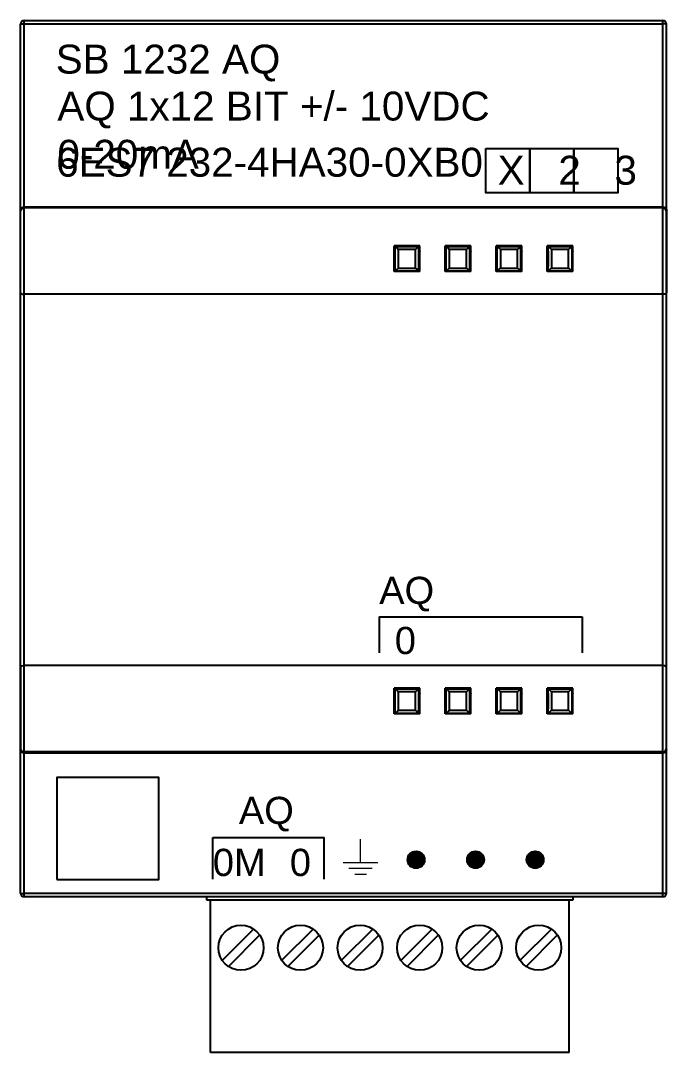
# Model space of a CAD drawing. Header units: inches. Extents: x 57 to 2760, y -193 to 2149.
# Drawn here: x 376.3 to 414.2, y 1257.7 to 1318.3 of the extents above; entities that cross this region are included whole.
import ezdxf

# ---------------------------------------------------------------- set-up
doc = ezdxf.new("R2010")
doc.units = ezdxf.units.IN
doc.header["$MEASUREMENT"] = 0
doc.styles.get("Standard").update_dxf_attribs({"font": 'arial.ttf'})

msp = doc.modelspace()

# ---------------------------------------------------------------- linework, layer by layer
at = {"color": 7, "linetype": 'Continuous'}
for p, q in [((376.25282, 1267.02643), (376.25282, 1318.12643)), ((376.45282, 1266.82643), (376.45282, 1318.32643)), ((376.45282, 1318.32643), (414.00282, 1318.32643)), ((376.45282, 1318.32643), (414.00282, 1318.32643)), ((376.45282, 1318.13951), (414.00282, 1318.13951)), ((414.00282, 1266.82643), (414.00282, 1318.32643)), ((414.20282, 1267.02643), (414.20282, 1318.12643)), ((376.45282, 1307.3824), (414.00282, 1307.3824)), ((414.00282, 1307.31501), (376.45282, 1307.31501)), ((414.20282, 1307.11577), (414.17603, 1307.21539)), ((414.18708, 1307.27004), (414.20282, 1307.19854)), ((414.20282, 1307.19854), (414.20282, 1302.32287)), ((398.19948, 1305.07977), (398.24607, 1305.03318)), ((399.70617, 1305.07977), (398.19948, 1305.07977)), ((398.24607, 1305.03318), (398.28991, 1305.03241)), ((399.61574, 1305.03241), (398.28991, 1305.03241)), ((399.45883, 1304.86858), (398.44681, 1304.86858)), ((399.61574, 1305.03241), (399.65958, 1305.03318)), ((399.70617, 1305.07977), (399.65958, 1305.03318)), ((399.67877, 1304.60223), (399.67775, 1304.48201)), ((399.70546, 1304.84171), (399.68593, 1304.82638)), ((399.68593, 1304.82638), (399.7052, 1304.7545)), ((401.24607, 1305.03318), (401.19948, 1305.07977)), ((402.70617, 1305.07977), (401.19948, 1305.07977)), ((401.21972, 1304.82638), (401.20045, 1304.7545)), ((401.22736, 1304.55503), (401.22601, 1304.66534)), ((401.24607, 1305.03318), (401.28991, 1305.03241)), ((402.61574, 1305.03241), (401.28991, 1305.03241)), ((402.45883, 1304.86858), (401.44681, 1304.86858)), ((402.61574, 1305.03241), (402.65958, 1305.03318)), ((402.65958, 1305.03318), (402.70617, 1305.07977)), ((402.67877, 1304.60223), (402.67775, 1304.48201)), ((402.70546, 1304.84171), (402.68593, 1304.82638)), ((402.68593, 1304.82638), (402.7052, 1304.7545)), ((404.24607, 1305.03318), (404.19948, 1305.07977)), ((405.70617, 1305.07977), (404.19948, 1305.07977)), ((404.21972, 1304.82638), (404.20045, 1304.7545)), ((404.22736, 1304.55503), (404.22601, 1304.66534)), ((404.24607, 1305.03318), (404.28991, 1305.03241)), ((405.61574, 1305.03241), (404.28991, 1305.03241)), ((405.45883, 1304.86858), (404.44681, 1304.86858)), ((405.61574, 1305.03241), (405.65958, 1305.03318)), ((405.65958, 1305.03318), (405.70617, 1305.07977)), ((405.70546, 1304.84171), (405.68593, 1304.82638)), ((405.68593, 1304.82638), (405.7052, 1304.7545)), ((407.24607, 1305.03318), (407.19948, 1305.07977)), ((408.70617, 1305.07977), (407.19948, 1305.07977)), ((407.21972, 1304.82638), (407.20045, 1304.7545)), ((407.22736, 1304.55503), (407.22601, 1304.66534)), ((407.24607, 1305.03318), (407.28991, 1305.03241)), ((408.61574, 1305.03241), (407.28991, 1305.03241)), ((408.45883, 1304.86858), (407.44681, 1304.86858)), ((408.61574, 1305.03241), (408.65958, 1305.03318)), ((408.65958, 1305.03318), (408.70617, 1305.07977)), ((408.67877, 1304.60223), (408.67775, 1304.48201)), ((408.70546, 1304.84171), (408.68593, 1304.82638)), ((408.68593, 1304.82638), (408.7052, 1304.7545)), ((399.67775, 1304.48201), (399.67733, 1304.35075)), ((399.67733, 1304.35075), (399.67753, 1304.21791)), ((399.67753, 1304.21791), (399.67833, 1304.09275)), ((399.67833, 1304.09275), (399.67969, 1303.98406)), ((401.22678, 1304.04199), (401.22784, 1304.16209)), ((401.22814, 1304.42807), (401.22736, 1304.55503)), ((401.22784, 1304.16209), (401.22831, 1304.29391)), ((401.22831, 1304.29391), (401.22814, 1304.42807)), ((402.67775, 1304.48201), (402.67733, 1304.35075)), ((402.67733, 1304.35075), (402.67753, 1304.21791)), ((402.67753, 1304.21791), (402.67833, 1304.09275)), ((402.67833, 1304.09275), (402.67969, 1303.98406)), ((404.22678, 1304.04199), (404.22784, 1304.16209)), ((404.22814, 1304.42807), (404.22736, 1304.55503)), ((404.22784, 1304.16209), (404.22831, 1304.29391)), ((404.22831, 1304.29391), (404.22814, 1304.42807)), ((405.67747, 1304.41717), (405.67735, 1304.28394)), ((405.67735, 1304.28394), (405.67786, 1304.15381)), ((405.67819, 1304.5441), (405.67747, 1304.41717)), ((405.67786, 1304.15381), (405.67895, 1304.03582)), ((407.22678, 1304.04199), (407.22784, 1304.16209)), ((407.22814, 1304.42807), (407.22736, 1304.55503)), ((407.22784, 1304.16209), (407.22831, 1304.29391)), ((407.22831, 1304.29391), (407.22814, 1304.42807)), ((408.67775, 1304.48201), (408.67733, 1304.35075)), ((408.67733, 1304.35075), (408.67753, 1304.21791)), ((408.67753, 1304.21791), (408.67833, 1304.09275)), ((408.67833, 1304.09275), (408.67969, 1303.98406)), ((398.19948, 1303.57308), (398.24607, 1303.61967)), ((399.70617, 1303.57308), (398.19948, 1303.57308)), ((398.2899, 1303.62045), (398.24607, 1303.61967)), ((398.2899, 1303.62045), (399.61574, 1303.62045)), ((398.44681, 1303.78427), (399.45883, 1303.78427)), ((399.65958, 1303.61967), (399.61574, 1303.62045)), ((399.70617, 1303.57308), (399.65958, 1303.61967)), ((399.68593, 1303.82647), (399.7052, 1303.89835)), ((401.24607, 1303.61967), (401.19948, 1303.57308)), ((402.70617, 1303.57308), (401.19948, 1303.57308)), ((401.20019, 1303.81114), (401.21972, 1303.82647)), ((401.21972, 1303.82647), (401.20045, 1303.89835)), ((401.2899, 1303.62045), (401.24607, 1303.61967)), ((401.2899, 1303.62045), (402.61574, 1303.62045)), ((401.44681, 1303.78427), (402.45883, 1303.78427)), ((402.65958, 1303.61967), (402.61574, 1303.62045)), ((402.65958, 1303.61967), (402.70617, 1303.57308)), ((402.68593, 1303.82647), (402.7052, 1303.89835)), ((404.24607, 1303.61967), (404.19948, 1303.57308)), ((405.70617, 1303.57308), (404.19948, 1303.57308)), ((404.20019, 1303.81114), (404.21972, 1303.82647)), ((404.21972, 1303.82647), (404.20045, 1303.89835)), ((404.2899, 1303.62045), (404.24607, 1303.61967)), ((404.2899, 1303.62045), (405.61574, 1303.62045)), ((404.44681, 1303.78427), (405.45883, 1303.78427)), ((405.65958, 1303.61967), (405.61574, 1303.62045)), ((405.65958, 1303.61967), (405.70617, 1303.57308)), ((405.68593, 1303.82647), (405.7052, 1303.89835)), ((407.24607, 1303.61967), (407.19948, 1303.57308)), ((408.70617, 1303.57308), (407.19948, 1303.57308)), ((407.20019, 1303.81114), (407.21972, 1303.82647)), ((407.21972, 1303.82647), (407.20045, 1303.89835)), ((407.2899, 1303.62045), (407.24607, 1303.61967)), ((407.2899, 1303.62045), (408.61574, 1303.62045)), ((407.44681, 1303.78427), (408.45883, 1303.78427)), ((408.65958, 1303.61967), (408.61574, 1303.62045)), ((408.65958, 1303.61967), (408.70617, 1303.57308)), ((408.68593, 1303.82647), (408.7052, 1303.89835)), ((414.00282, 1302.24255), (376.45282, 1302.24255)), ((376.25282, 1280.32999), (376.25282, 1275.53835)), ((414.00282, 1280.4103), (376.45282, 1280.4103)), ((398.19948, 1279.07977), (398.24607, 1279.03318)), ((399.70617, 1279.07977), (398.19948, 1279.07977)), ((398.24607, 1279.03318), (398.28991, 1279.03241)), ((399.61574, 1279.03241), (398.28991, 1279.03241)), ((399.45883, 1278.86858), (398.44681, 1278.86858)), ((399.61574, 1279.03241), (399.65958, 1279.03318)), ((399.70617, 1279.07977), (399.65958, 1279.03318)), ((399.67877, 1278.60223), (399.67775, 1278.48201)), ((399.70546, 1278.84171), (399.68593, 1278.82638)), ((399.68593, 1278.82638), (399.7052, 1278.7545)), ((401.24607, 1279.03318), (401.19948, 1279.07977)), ((402.70617, 1279.07977), (401.19948, 1279.07977)), ((401.21972, 1278.82638), (401.20045, 1278.7545)), ((401.22736, 1278.55503), (401.22601, 1278.66534)), ((401.22814, 1278.42807), (401.22736, 1278.55503)), ((401.24607, 1279.03318), (401.28991, 1279.03241)), ((402.61574, 1279.03241), (401.28991, 1279.03241)), ((402.45883, 1278.86858), (401.44681, 1278.86858)), ((402.61574, 1279.03241), (402.65958, 1279.03318)), ((402.65958, 1279.03318), (402.70617, 1279.07977)), ((402.67877, 1278.60223), (402.67775, 1278.48201)), ((402.70546, 1278.84171), (402.68593, 1278.82638)), ((402.68593, 1278.82638), (402.7052, 1278.7545)), ((404.24607, 1279.03318), (404.19948, 1279.07977)), ((405.70617, 1279.07977), (404.19948, 1279.07977)), ((404.21972, 1278.82638), (404.20045, 1278.7545)), ((404.22736, 1278.55503), (404.22601, 1278.66534)), ((404.22814, 1278.42807), (404.22736, 1278.55503)), ((404.24607, 1279.03318), (404.28991, 1279.03241)), ((405.61574, 1279.03241), (404.28991, 1279.03241)), ((405.45883, 1278.86858), (404.44681, 1278.86858)), ((405.61574, 1279.03241), (405.65958, 1279.03318)), ((405.65958, 1279.03318), (405.70617, 1279.07977)), ((405.67877, 1278.60223), (405.67775, 1278.48201)), ((405.70546, 1278.84171), (405.68593, 1278.82638)), ((405.68593, 1278.82638), (405.7052, 1278.7545)), ((407.24607, 1279.03318), (407.19948, 1279.07977)), ((408.70617, 1279.07977), (407.19948, 1279.07977)), ((407.21972, 1278.82638), (407.20045, 1278.7545)), ((407.22736, 1278.55503), (407.22601, 1278.66534)), ((407.22814, 1278.42807), (407.22736, 1278.55503)), ((407.24607, 1279.03318), (407.28991, 1279.03241)), ((408.61574, 1279.03241), (407.28991, 1279.03241)), ((408.45883, 1278.86858), (407.44681, 1278.86858)), ((408.61574, 1279.03241), (408.65958, 1279.03318)), ((408.65958, 1279.03318), (408.70617, 1279.07977)), ((408.67877, 1278.60223), (408.67775, 1278.48201)), ((408.70546, 1278.84171), (408.68593, 1278.82638)), ((408.68593, 1278.82638), (408.7052, 1278.7545)), ((399.67775, 1278.48201), (399.67733, 1278.35075)), ((399.67733, 1278.35075), (399.67753, 1278.21791)), ((399.67753, 1278.21791), (399.67833, 1278.09275)), ((399.67833, 1278.09275), (399.67969, 1277.98406)), ((399.68593, 1277.82647), (399.7052, 1277.89835)), ((401.21972, 1277.82647), (401.20045, 1277.89835)), ((401.22678, 1278.04199), (401.22784, 1278.16209)), ((401.22784, 1278.16209), (401.22831, 1278.29391)), ((401.22831, 1278.29391), (401.22814, 1278.42807)), ((402.67775, 1278.48201), (402.67733, 1278.35075)), ((402.67733, 1278.35075), (402.67753, 1278.21791)), ((402.67753, 1278.21791), (402.67833, 1278.09275)), ((402.67833, 1278.09275), (402.67969, 1277.98406)), ((402.68593, 1277.82647), (402.7052, 1277.89835)), ((404.21972, 1277.82647), (404.20045, 1277.89835)), ((404.22678, 1278.04199), (404.22784, 1278.16209)), ((404.22784, 1278.16209), (404.22831, 1278.29391)), ((404.22831, 1278.29391), (404.22814, 1278.42807)), ((405.67775, 1278.48201), (405.67733, 1278.35075)), ((405.67733, 1278.35075), (405.67753, 1278.21791)), ((405.67753, 1278.21791), (405.67833, 1278.09275)), ((405.67833, 1278.09275), (405.67969, 1277.98406)), ((405.68593, 1277.82647), (405.7052, 1277.89835)), ((407.21972, 1277.82647), (407.20045, 1277.89835)), ((407.22678, 1278.04199), (407.22784, 1278.16209)), ((407.22784, 1278.16209), (407.22831, 1278.29391)), ((407.22831, 1278.29391), (407.22814, 1278.42807)), ((408.67775, 1278.48201), (408.67733, 1278.35075)), ((408.67733, 1278.35075), (408.67753, 1278.21791)), ((408.67753, 1278.21791), (408.67833, 1278.09275)), ((408.67833, 1278.09275), (408.67969, 1277.98406)), ((408.68593, 1277.82647), (408.7052, 1277.89835)), ((398.19948, 1277.57308), (398.24607, 1277.61967)), ((399.70617, 1277.57308), (398.19948, 1277.57308)), ((398.2899, 1277.62045), (398.24607, 1277.61967)), ((398.2899, 1277.62045), (399.61574, 1277.62045)), ((398.44681, 1277.78427), (399.45883, 1277.78427)), ((399.65958, 1277.61967), (399.61574, 1277.62045)), ((399.70617, 1277.57308), (399.65958, 1277.61967)), ((401.24607, 1277.61967), (401.19948, 1277.57308)), ((402.70617, 1277.57308), (401.19948, 1277.57308)), ((401.20019, 1277.81114), (401.21972, 1277.82647)), ((401.2899, 1277.62045), (401.24607, 1277.61967)), ((401.2899, 1277.62045), (402.61574, 1277.62045)), ((401.44681, 1277.78427), (402.45883, 1277.78427)), ((402.65958, 1277.61967), (402.61574, 1277.62045)), ((402.65958, 1277.61967), (402.70617, 1277.57308)), ((404.24607, 1277.61967), (404.19948, 1277.57308)), ((405.70617, 1277.57308), (404.19948, 1277.57308)), ((404.20019, 1277.81114), (404.21972, 1277.82647)), ((404.2899, 1277.62045), (404.24607, 1277.61967)), ((404.2899, 1277.62045), (405.61574, 1277.62045)), ((404.44681, 1277.78427), (405.45883, 1277.78427)), ((405.65958, 1277.61967), (405.61574, 1277.62045)), ((405.65958, 1277.61967), (405.70617, 1277.57308)), ((407.24607, 1277.61967), (407.19948, 1277.57308)), ((408.70617, 1277.57308), (407.19948, 1277.57308)), ((407.20019, 1277.81114), (407.21972, 1277.82647)), ((407.2899, 1277.62045), (407.24607, 1277.61967)), ((407.2899, 1277.62045), (408.61574, 1277.62045)), ((407.44681, 1277.78427), (408.45883, 1277.78427)), ((408.65958, 1277.61967), (408.61574, 1277.62045)), ((408.65958, 1277.61967), (408.70617, 1277.57308)), ((376.28009, 1275.43936), (376.25284, 1275.53692)), ((414.00282, 1275.34055), (376.45282, 1275.34055)), ((414.00282, 1275.27291), (376.45282, 1275.27291)), ((398.9909, 1268.99397), (399.4961, 1269.49917)), ((398.99345, 1269.01972), (399.47035, 1269.49662)), ((398.99475, 1268.97462), (399.51545, 1269.49532)), ((398.9986, 1268.95527), (399.5348, 1269.49147)), ((398.99921, 1269.04868), (399.44139, 1269.49086)), ((399.00245, 1268.93592), (399.55415, 1269.48762)), ((399.00497, 1269.07764), (399.41243, 1269.4851)), ((399.0063, 1268.91656), (399.57351, 1269.48377)), ((399.01015, 1268.89721), (399.59286, 1269.47992)), ((399.01073, 1269.10661), (399.38346, 1269.47934)), ((399.014, 1268.87786), (399.61221, 1269.47607)), ((399.01649, 1269.13557), (399.3545, 1269.47358)), ((399.01785, 1268.85851), (399.63156, 1269.47222)), ((399.0217, 1268.83915), (399.65092, 1269.46837)), ((399.02225, 1269.16453), (399.32554, 1269.46782)), ((399.02555, 1268.8198), (399.67027, 1269.46452)), ((399.03041, 1269.1959), (399.29417, 1269.45965)), ((399.03184, 1268.80289), (399.68718, 1269.45823)), ((399.04113, 1268.78898), (399.70109, 1269.44894)), ((399.05042, 1268.77507), (399.715, 1269.43965)), ((399.05972, 1268.76116), (399.72891, 1269.43035)), ((399.06901, 1268.74725), (399.74282, 1269.42106)), ((399.07713, 1269.26582), (399.22425, 1269.41293)), ((399.0783, 1268.73334), (399.75673, 1269.41177)), ((402.4909, 1268.99397), (402.9961, 1269.49917)), ((402.49345, 1269.01972), (402.97035, 1269.49662)), ((402.49475, 1268.97462), (403.01545, 1269.49532)), ((402.4986, 1268.95527), (403.0348, 1269.49147)), ((402.49921, 1269.04868), (402.94139, 1269.49086)), ((402.50245, 1268.93592), (403.05415, 1269.48762)), ((402.50497, 1269.07764), (402.91243, 1269.4851)), ((402.5063, 1268.91656), (403.07351, 1269.48377)), ((402.51015, 1268.89721), (403.09286, 1269.47992)), ((402.51073, 1269.10661), (402.88346, 1269.47934)), ((402.514, 1268.87786), (403.11221, 1269.47607)), ((402.51649, 1269.13557), (402.8545, 1269.47358)), ((402.51785, 1268.85851), (403.13156, 1269.47222)), ((402.5217, 1268.83915), (403.15092, 1269.46837)), ((402.52225, 1269.16453), (402.82554, 1269.46782)), ((402.52555, 1268.8198), (403.17027, 1269.46452)), ((402.53041, 1269.1959), (402.79417, 1269.45965)), ((402.53184, 1268.80289), (403.18718, 1269.45823)), ((402.54113, 1268.78898), (403.20109, 1269.44894)), ((402.55042, 1268.77507), (403.215, 1269.43965)), ((402.55972, 1268.76116), (403.22891, 1269.43035)), ((402.56901, 1268.74725), (403.24282, 1269.42106)), ((402.57713, 1269.26582), (402.72425, 1269.41293)), ((402.5783, 1268.73334), (403.25673, 1269.41177)), ((405.9909, 1268.99397), (406.4961, 1269.49917)), ((405.99345, 1269.01972), (406.47035, 1269.49662)), ((405.99475, 1268.97462), (406.51545, 1269.49532)), ((405.9986, 1268.95527), (406.5348, 1269.49147)), ((405.99921, 1269.04868), (406.44139, 1269.49086)), ((406.00245, 1268.93592), (406.55415, 1269.48762)), ((406.00497, 1269.07764), (406.41243, 1269.4851)), ((406.0063, 1268.91656), (406.57351, 1269.48377)), ((406.01015, 1268.89721), (406.59286, 1269.47992)), ((406.01073, 1269.10661), (406.38346, 1269.47934)), ((406.014, 1268.87786), (406.61221, 1269.47607)), ((406.01649, 1269.13557), (406.3545, 1269.47358)), ((406.01785, 1268.85851), (406.63156, 1269.47222)), ((406.0217, 1268.83915), (406.65092, 1269.46837)), ((406.02225, 1269.16453), (406.32554, 1269.46782)), ((406.02555, 1268.8198), (406.67027, 1269.46452)), ((406.03041, 1269.1959), (406.29417, 1269.45965)), ((406.03184, 1268.80289), (406.68718, 1269.45823)), ((406.04113, 1268.78898), (406.70109, 1269.44894)), ((406.05042, 1268.77507), (406.715, 1269.43965)), ((406.05972, 1268.76116), (406.72891, 1269.43035)), ((406.06901, 1268.74725), (406.74282, 1269.42106)), ((406.07713, 1269.26582), (406.22425, 1269.41293)), ((406.0783, 1268.73334), (406.75673, 1269.41177)), ((399.0876, 1268.71943), (399.77063, 1269.40247)), ((399.09689, 1268.70553), (399.78454, 1269.39318)), ((399.10618, 1268.69162), (399.79845, 1269.38389)), ((399.11548, 1268.67771), (399.81236, 1269.37459)), ((399.12386, 1269.33574), (399.15433, 1269.36621)), ((399.12477, 1268.6638), (399.82627, 1269.3653)), ((399.13406, 1268.64989), (399.84018, 1269.35601)), ((399.14698, 1268.63961), (399.85046, 1269.34309)), ((399.16089, 1268.63031), (399.85976, 1269.32918)), ((399.1748, 1268.62102), (399.86905, 1269.31527)), ((399.1887, 1268.61173), (399.87834, 1269.30136)), ((399.20261, 1268.60243), (399.88764, 1269.28746)), ((399.21652, 1268.59314), (399.89693, 1269.27355)), ((399.23043, 1268.58385), (399.90622, 1269.25964)), ((399.24434, 1268.57455), (399.91552, 1269.24573)), ((399.25825, 1268.56526), (399.92481, 1269.23182)), ((399.27216, 1268.55597), (399.9341, 1269.21791)), ((399.28606, 1268.54667), (399.9434, 1269.204)), ((399.30064, 1268.53804), (399.95202, 1269.18943)), ((399.31999, 1268.53419), (399.95587, 1269.17008)), ((399.33934, 1268.53035), (399.95972, 1269.15072)), ((399.3587, 1268.5265), (399.96357, 1269.13137)), ((399.37805, 1268.52265), (399.96742, 1269.11202)), ((399.3974, 1268.5188), (399.97127, 1269.09267)), ((399.41675, 1268.51495), (399.97512, 1269.07331)), ((399.43611, 1268.5111), (399.97897, 1269.05396)), ((399.45546, 1268.50725), (399.98282, 1269.03461)), ((399.47481, 1268.5034), (399.98667, 1269.01526)), ((399.49642, 1268.50181), (399.98826, 1268.99365)), ((399.52539, 1268.50757), (399.9825, 1268.96468)), ((399.55435, 1268.51333), (399.97674, 1268.93572)), ((399.58331, 1268.51909), (399.97098, 1268.90676)), ((399.61228, 1268.52485), (399.96521, 1268.87779)), ((399.64124, 1268.53061), (399.95945, 1268.84883)), ((399.6702, 1268.53638), (399.95369, 1268.81987)), ((402.5876, 1268.71943), (403.27063, 1269.40247)), ((402.59689, 1268.70553), (403.28454, 1269.39318)), ((402.60618, 1268.69162), (403.29845, 1269.38389)), ((402.61548, 1268.67771), (403.31236, 1269.37459)), ((402.62386, 1269.33574), (402.65433, 1269.36621)), ((402.62477, 1268.6638), (403.32627, 1269.3653)), ((402.63406, 1268.64989), (403.34018, 1269.35601)), ((402.64698, 1268.63961), (403.35046, 1269.34309)), ((402.66089, 1268.63031), (403.35976, 1269.32918)), ((402.6748, 1268.62102), (403.36905, 1269.31527)), ((402.6887, 1268.61173), (403.37834, 1269.30136)), ((402.70261, 1268.60243), (403.38764, 1269.28746)), ((402.71652, 1268.59314), (403.39693, 1269.27355)), ((402.73043, 1268.58385), (403.40622, 1269.25964)), ((402.74434, 1268.57455), (403.41552, 1269.24573)), ((402.75825, 1268.56526), (403.42481, 1269.23182)), ((402.77216, 1268.55597), (403.4341, 1269.21791)), ((402.78606, 1268.54667), (403.4434, 1269.204)), ((402.80064, 1268.53804), (403.45202, 1269.18943)), ((402.81999, 1268.53419), (403.45587, 1269.17008)), ((402.83934, 1268.53035), (403.45972, 1269.15072)), ((402.8587, 1268.5265), (403.46357, 1269.13137)), ((402.87805, 1268.52265), (403.46742, 1269.11202)), ((402.8974, 1268.5188), (403.47127, 1269.09267)), ((402.91675, 1268.51495), (403.47512, 1269.07331)), ((402.93611, 1268.5111), (403.47897, 1269.05396)), ((402.95546, 1268.50725), (403.48282, 1269.03461)), ((402.97481, 1268.5034), (403.48667, 1269.01526)), ((402.99642, 1268.50181), (403.48826, 1268.99365)), ((403.02539, 1268.50757), (403.4825, 1268.96468)), ((403.05435, 1268.51333), (403.47674, 1268.93572)), ((403.08331, 1268.51909), (403.47098, 1268.90676)), ((403.11228, 1268.52485), (403.46521, 1268.87779)), ((403.14124, 1268.53061), (403.45945, 1268.84883)), ((403.1702, 1268.53638), (403.45369, 1268.81987)), ((406.0876, 1268.71943), (406.77063, 1269.40247)), ((406.09689, 1268.70553), (406.78454, 1269.39318)), ((406.10618, 1268.69162), (406.79845, 1269.38389)), ((406.11548, 1268.67771), (406.81236, 1269.37459)), ((406.12386, 1269.33574), (406.15433, 1269.36621)), ((406.12477, 1268.6638), (406.82627, 1269.3653)), ((406.13406, 1268.64989), (406.84018, 1269.35601)), ((406.14698, 1268.63961), (406.85046, 1269.34309)), ((406.16089, 1268.63031), (406.85976, 1269.32918)), ((406.1748, 1268.62102), (406.86905, 1269.31527)), ((406.1887, 1268.61173), (406.87834, 1269.30136)), ((406.20261, 1268.60243), (406.88764, 1269.28746)), ((406.21652, 1268.59314), (406.89693, 1269.27355)), ((406.23043, 1268.58385), (406.90622, 1269.25964)), ((406.24434, 1268.57455), (406.91552, 1269.24573)), ((406.25825, 1268.56526), (406.92481, 1269.23182)), ((406.27216, 1268.55597), (406.9341, 1269.21791)), ((406.28606, 1268.54667), (406.9434, 1269.204)), ((406.30064, 1268.53804), (406.95202, 1269.18943)), ((406.31999, 1268.53419), (406.95587, 1269.17008)), ((406.33934, 1268.53035), (406.95972, 1269.15072)), ((406.3587, 1268.5265), (406.96357, 1269.13137)), ((406.37805, 1268.52265), (406.96742, 1269.11202)), ((406.3974, 1268.5188), (406.97127, 1269.09267)), ((406.41675, 1268.51495), (406.97512, 1269.07331)), ((406.43611, 1268.5111), (406.97897, 1269.05396)), ((406.45546, 1268.50725), (406.98282, 1269.03461)), ((406.47481, 1268.5034), (406.98667, 1269.01526)), ((406.49642, 1268.50181), (406.98826, 1268.99365)), ((406.52539, 1268.50757), (406.9825, 1268.96468)), ((406.55435, 1268.51333), (406.97674, 1268.93572)), ((406.58331, 1268.51909), (406.97098, 1268.90676)), ((406.61228, 1268.52485), (406.96521, 1268.87779)), ((406.64124, 1268.53061), (406.95945, 1268.84883)), ((406.6702, 1268.53638), (406.95369, 1268.81987)), ((399.72492, 1268.56789), (399.92218, 1268.76515)), ((399.79484, 1268.61461), (399.87546, 1268.69523)), ((403.22492, 1268.56789), (403.42218, 1268.76515)), ((403.29484, 1268.61461), (403.37546, 1268.69523)), ((406.72492, 1268.56789), (406.92218, 1268.76515)), ((406.79484, 1268.61461), (406.87546, 1268.69523)), ((414.00282, 1267.0132), (376.45282, 1267.0132)), ((414.00282, 1266.82643), (376.45282, 1266.82643)), ((414.00282, 1266.82643), (376.45282, 1266.82643)), ((387.20282, 1266.62643), (387.20282, 1266.82643)), ((408.70282, 1266.62643), (387.20282, 1266.62643)), ((387.41282, 1257.67643), (387.41282, 1266.62643)), ((408.49282, 1257.67643), (408.49282, 1266.62643)), ((408.70282, 1266.82643), (408.70282, 1266.62643)), ((389.94333, 1264.92049), (388.11065, 1263.0878)), ((388.46231, 1262.73236), (390.295, 1264.56505)), ((393.44333, 1264.92049), (391.61065, 1263.0878)), ((391.96231, 1262.73236), (393.795, 1264.56505)), ((396.94333, 1264.92049), (395.11065, 1263.0878)), ((395.46231, 1262.73236), (397.295, 1264.56505)), ((400.44333, 1264.92049), (398.61065, 1263.0878)), ((398.96231, 1262.73236), (400.795, 1264.56505)), ((403.94333, 1264.92049), (402.11065, 1263.0878)), ((402.46231, 1262.73236), (404.295, 1264.56505)), ((407.44333, 1264.92049), (405.61065, 1263.0878)), ((405.96231, 1262.73236), (407.795, 1264.56505)), ((408.49282, 1257.67643), (387.41282, 1257.67643))]:
    msp.add_line(p, q, dxfattribs=at)
for p, q in [((397.31436, 1283.27189), (397.31436, 1281.15585)), ((397.31436, 1283.27189), (409.25352, 1283.27189)), ((409.25352, 1283.27189), (409.25352, 1281.15585)), ((387.5395, 1270.30957), (394.0895, 1270.30957)), ((387.5395, 1267.85857), (387.5395, 1270.30957)), ((394.0895, 1267.85857), (394.0895, 1270.30957))]:
    msp.add_line(p, q)
at = {"color": 7, "linetype": 'Continuous', "lineweight": 15}
for p, q in [((396.2305, 1268.83934), (396.2305, 1270.20434)), ((395.20675, 1268.83934), (397.25425, 1268.83934)), ((395.548, 1268.49809), (396.913, 1268.49809)), ((395.88925, 1268.15684), (396.57175, 1268.15684))]:
    msp.add_line(p, q, dxfattribs=at)
at = {"color": 7, "linetype": 'Continuous'}
for points in [[(376.25282, 1318.12643), (376.27853, 1318.13284), (376.35184, 1318.13772), (376.45282, 1318.13951)], [(414.20282, 1318.12643), (414.17712, 1318.13284), (414.10381, 1318.13772), (414.00282, 1318.13951)], [(376.25282, 1307.19854), (376.26852, 1307.26994), (376.31097, 1307.32815), (376.37572, 1307.36819), (376.45282, 1307.3824)], [(376.25282, 1307.11577), (376.27962, 1307.21539), (376.35282, 1307.28832), (376.45282, 1307.31501)], [(414.00282, 1307.3824), (414.07981, 1307.36824), (414.14444, 1307.32837), (414.18708, 1307.27004)], [(414.17603, 1307.21539), (414.10282, 1307.28832), (414.00282, 1307.31501)], [(398.19948, 1303.57308), (398.20097, 1304.07307), (398.20097, 1304.58015), (398.19948, 1305.07977)], [(398.24607, 1305.03318), (398.24747, 1304.56354), (398.24747, 1304.0896), (398.24607, 1303.61967)], [(398.28991, 1305.03241), (398.34047, 1304.97806), (398.39281, 1304.92347), (398.44681, 1304.86858)], [(398.44687, 1304.86858), (398.44748, 1304.14519), (398.44688, 1303.78427)], [(399.45877, 1303.78427), (399.45817, 1304.50765), (399.45877, 1304.86858)], [(399.61574, 1305.03241), (399.56518, 1304.97806), (399.51284, 1304.92347), (399.45883, 1304.86858)], [(399.65958, 1303.61967), (399.65817, 1304.0896), (399.65817, 1304.56354), (399.65958, 1305.03318)], [(399.68593, 1304.82638), (399.68456, 1304.81909), (399.68334, 1304.80167), (399.68223, 1304.7759), (399.68121, 1304.74251), (399.68029, 1304.70214), (399.67877, 1304.60223)], [(399.70617, 1303.57308), (399.70468, 1304.07307), (399.70468, 1304.58015), (399.70617, 1305.07977)], [(401.19948, 1303.57308), (401.20097, 1304.07307), (401.20097, 1304.58015), (401.19948, 1305.07977)], [(401.22601, 1304.66534), (401.22516, 1304.71156), (401.22421, 1304.75082), (401.22317, 1304.78251), (401.22206, 1304.80604), (401.2209, 1304.82081), (401.21972, 1304.82638)], [(401.24607, 1305.03318), (401.24747, 1304.56354), (401.24747, 1304.0896), (401.24607, 1303.61967)], [(401.28991, 1305.03241), (401.34046, 1304.97807), (401.39281, 1304.92347), (401.44681, 1304.86858)], [(401.44687, 1304.86858), (401.44748, 1304.14519), (401.44688, 1303.78427)], [(402.45877, 1303.78427), (402.45817, 1304.50765), (402.45877, 1304.86858)], [(402.61574, 1305.03241), (402.56518, 1304.97807), (402.51284, 1304.92347), (402.45883, 1304.86858)], [(402.65958, 1303.61967), (402.65817, 1304.0896), (402.65817, 1304.56354), (402.65958, 1305.03318)], [(402.68593, 1304.82638), (402.68456, 1304.81909), (402.68334, 1304.80167), (402.68223, 1304.7759), (402.68121, 1304.74251), (402.68029, 1304.70214), (402.67877, 1304.60223)], [(402.70617, 1303.57308), (402.70468, 1304.07307), (402.70468, 1304.58015), (402.70617, 1305.07977)], [(404.19948, 1303.57308), (404.20097, 1304.07307), (404.20097, 1304.58015), (404.19948, 1305.07977)], [(404.22601, 1304.66534), (404.22516, 1304.71156), (404.22421, 1304.75082), (404.22317, 1304.78251), (404.22206, 1304.80604), (404.2209, 1304.82081), (404.21972, 1304.82638)], [(404.24607, 1305.03318), (404.24747, 1304.56354), (404.24747, 1304.0896), (404.24607, 1303.61967)], [(404.28991, 1305.03241), (404.34046, 1304.97807), (404.3928, 1304.92348), (404.44681, 1304.86858)], [(404.44687, 1304.86858), (404.44748, 1304.14519), (404.44688, 1303.78427)], [(405.45877, 1303.78427), (405.45817, 1304.50765), (405.45877, 1304.86858)], [(405.61574, 1305.03241), (405.56519, 1304.97807), (405.51285, 1304.92348), (405.45883, 1304.86858)], [(405.65958, 1303.61967), (405.65817, 1304.0896), (405.65817, 1304.56354), (405.65958, 1305.03318)], [(405.68593, 1304.82638), (405.68456, 1304.81909), (405.68334, 1304.80167), (405.68223, 1304.7759), (405.68121, 1304.74251), (405.68029, 1304.70214), (405.67947, 1304.65521), (405.67819, 1304.5441)], [(405.70617, 1303.57308), (405.70468, 1304.07307), (405.70468, 1304.58015), (405.70617, 1305.07977)], [(407.19948, 1303.57308), (407.20097, 1304.07307), (407.20097, 1304.58015), (407.19948, 1305.07977)], [(407.22601, 1304.66534), (407.22516, 1304.71156), (407.22421, 1304.75082), (407.22317, 1304.78251), (407.22206, 1304.80604), (407.2209, 1304.82081), (407.21972, 1304.82638)], [(407.24607, 1305.03318), (407.24747, 1304.56354), (407.24747, 1304.0896), (407.24607, 1303.61967)], [(407.28991, 1305.03241), (407.34045, 1304.97808), (407.39279, 1304.92349), (407.44681, 1304.86858)], [(407.44687, 1304.86858), (407.44748, 1304.14519), (407.44688, 1303.78427)], [(408.45877, 1303.78427), (408.45817, 1304.50765), (408.45877, 1304.86858)], [(408.61574, 1305.03241), (408.5652, 1304.97808), (408.51286, 1304.92349), (408.45883, 1304.86858)], [(408.65958, 1303.61967), (408.65817, 1304.0896), (408.65817, 1304.56354), (408.65958, 1305.03318)], [(408.68593, 1304.82638), (408.68456, 1304.81909), (408.68334, 1304.80167), (408.68223, 1304.7759), (408.68121, 1304.74251), (408.68029, 1304.70214), (408.67877, 1304.60223)], [(408.70617, 1303.57308), (408.70468, 1304.07307), (408.70468, 1304.58015), (408.70617, 1305.07977)], [(399.67969, 1303.98406), (399.68054, 1303.93849), (399.68149, 1303.89997), (399.68252, 1303.86908), (399.68362, 1303.84627), (399.68476, 1303.83194), (399.68593, 1303.82647)], [(401.21972, 1303.82647), (401.22095, 1303.83249), (401.22212, 1303.84776), (401.22322, 1303.8715), (401.22425, 1303.90323), (401.22519, 1303.94263), (401.22678, 1304.04199)], [(402.67969, 1303.98406), (402.68054, 1303.93849), (402.68149, 1303.89997), (402.68252, 1303.86908), (402.68362, 1303.84627), (402.68476, 1303.83194), (402.68593, 1303.82647)], [(404.21972, 1303.82647), (404.22095, 1303.83249), (404.22212, 1303.84776), (404.22322, 1303.8715), (404.22425, 1303.90323), (404.22519, 1303.94263), (404.22678, 1304.04199)], [(405.67895, 1304.03582), (405.67969, 1303.98406), (405.68054, 1303.93849), (405.68149, 1303.89997), (405.68252, 1303.86908), (405.68362, 1303.84627), (405.68476, 1303.83194), (405.68593, 1303.82647)], [(407.21972, 1303.82647), (407.22095, 1303.83249), (407.22212, 1303.84776), (407.22322, 1303.8715), (407.22425, 1303.90323), (407.22519, 1303.94263), (407.22678, 1304.04199)], [(408.67969, 1303.98406), (408.68054, 1303.93849), (408.68149, 1303.89997), (408.68252, 1303.86908), (408.68362, 1303.84627), (408.68476, 1303.83194), (408.68593, 1303.82647)], [(398.2899, 1303.62045), (398.34046, 1303.67479), (398.39281, 1303.72938), (398.44681, 1303.78427)], [(399.61574, 1303.62045), (399.56518, 1303.67479), (399.51283, 1303.72938), (399.45883, 1303.78427)], [(401.2899, 1303.62045), (401.34046, 1303.67479), (401.39281, 1303.72938), (401.44681, 1303.78427)], [(402.61574, 1303.62045), (402.56519, 1303.67479), (402.51284, 1303.72938), (402.45883, 1303.78427)], [(404.2899, 1303.62045), (404.34045, 1303.67478), (404.3928, 1303.72937), (404.44681, 1303.78427)], [(405.61574, 1303.62045), (405.56519, 1303.67478), (405.51285, 1303.72937), (405.45883, 1303.78427)], [(407.2899, 1303.62045), (407.34045, 1303.67477), (407.39279, 1303.72936), (407.44681, 1303.78427)], [(408.61574, 1303.62045), (408.5652, 1303.67477), (408.51285, 1303.72936), (408.45883, 1303.78427)], [(376.25282, 1302.32287), (376.27754, 1302.28376), (376.34907, 1302.25399), (376.45282, 1302.24255)], [(414.20282, 1302.32287), (414.17811, 1302.28376), (414.10658, 1302.25399), (414.00282, 1302.24255)], [(376.25282, 1280.32999), (376.27754, 1280.3691), (376.34907, 1280.39886), (376.45282, 1280.4103)], [(414.20282, 1280.32999), (414.17811, 1280.3691), (414.10658, 1280.39886), (414.00282, 1280.4103)], [(398.19948, 1277.57308), (398.20097, 1278.0727), (398.20097, 1278.57978), (398.19948, 1279.07977)], [(398.24607, 1279.03318), (398.24747, 1278.56354), (398.24747, 1278.0896), (398.24607, 1277.61967)], [(398.28991, 1279.03241), (398.34047, 1278.97806), (398.39281, 1278.92347), (398.44681, 1278.86858)], [(398.44687, 1278.86858), (398.44748, 1278.14519), (398.44688, 1277.78427)], [(399.45877, 1277.78427), (399.45817, 1278.50765), (399.45877, 1278.86858)], [(399.61574, 1279.03241), (399.56518, 1278.97806), (399.51284, 1278.92347), (399.45883, 1278.86858)], [(399.65958, 1277.61967), (399.65817, 1278.0896), (399.65817, 1278.56354), (399.65958, 1279.03318)], [(399.68593, 1278.82638), (399.68456, 1278.81909), (399.68334, 1278.80167), (399.68223, 1278.7759), (399.68121, 1278.74251), (399.68029, 1278.70214), (399.67877, 1278.60223)], [(399.70617, 1277.57308), (399.70468, 1278.0727), (399.70468, 1278.57978), (399.70617, 1279.07977)], [(401.19948, 1277.57308), (401.20097, 1278.0727), (401.20097, 1278.57978), (401.19948, 1279.07977)], [(401.22601, 1278.66534), (401.22516, 1278.71156), (401.22421, 1278.75082), (401.22317, 1278.78251), (401.22206, 1278.80604), (401.2209, 1278.82081), (401.21972, 1278.82638)], [(401.24607, 1279.03318), (401.24747, 1278.56354), (401.24747, 1278.0896), (401.24607, 1277.61967)], [(401.28991, 1279.03241), (401.34046, 1278.97807), (401.39281, 1278.92347), (401.44681, 1278.86858)], [(401.44687, 1278.86858), (401.44748, 1278.14519), (401.44688, 1277.78427)], [(402.45877, 1277.78427), (402.45817, 1278.50765), (402.45877, 1278.86858)], [(402.61574, 1279.03241), (402.56518, 1278.97807), (402.51284, 1278.92347), (402.45883, 1278.86858)], [(402.65958, 1277.61967), (402.65817, 1278.0896), (402.65817, 1278.56354), (402.65958, 1279.03318)], [(402.68593, 1278.82638), (402.68456, 1278.81909), (402.68334, 1278.80167), (402.68223, 1278.7759), (402.68121, 1278.74251), (402.68029, 1278.70214), (402.67877, 1278.60223)], [(402.70617, 1277.57308), (402.70468, 1278.0727), (402.70468, 1278.57978), (402.70617, 1279.07977)], [(404.19948, 1277.57308), (404.20097, 1278.0727), (404.20097, 1278.57978), (404.19948, 1279.07977)], [(404.22601, 1278.66534), (404.22516, 1278.71156), (404.22421, 1278.75082), (404.22317, 1278.78251), (404.22206, 1278.80604), (404.2209, 1278.82081), (404.21972, 1278.82638)], [(404.24607, 1279.03318), (404.24747, 1278.56354), (404.24747, 1278.0896), (404.24607, 1277.61967)], [(404.28991, 1279.03241), (404.34046, 1278.97807), (404.3928, 1278.92348), (404.44681, 1278.86858)], [(404.44687, 1278.86858), (404.44748, 1278.14519), (404.44688, 1277.78427)], [(405.45877, 1277.78427), (405.45817, 1278.50765), (405.45877, 1278.86858)], [(405.61574, 1279.03241), (405.56519, 1278.97807), (405.51285, 1278.92348), (405.45883, 1278.86858)], [(405.65958, 1277.61967), (405.65817, 1278.0896), (405.65817, 1278.56354), (405.65958, 1279.03318)], [(405.68593, 1278.82638), (405.68456, 1278.81909), (405.68334, 1278.80167), (405.68223, 1278.7759), (405.68121, 1278.74251), (405.68029, 1278.70214), (405.67877, 1278.60223)], [(405.70617, 1277.57308), (405.70468, 1278.0727), (405.70468, 1278.57978), (405.70617, 1279.07977)], [(407.19948, 1277.57308), (407.20097, 1278.0727), (407.20097, 1278.57978), (407.19948, 1279.07977)], [(407.22601, 1278.66534), (407.22516, 1278.71156), (407.22421, 1278.75082), (407.22317, 1278.78251), (407.22206, 1278.80604), (407.2209, 1278.82081), (407.21972, 1278.82638)], [(407.24607, 1279.03318), (407.24747, 1278.56354), (407.24747, 1278.0896), (407.24607, 1277.61967)], [(407.28991, 1279.03241), (407.34045, 1278.97808), (407.39279, 1278.92349), (407.44681, 1278.86858)], [(407.44687, 1278.86858), (407.44748, 1278.14519), (407.44688, 1277.78427)], [(408.45877, 1277.78427), (408.45817, 1278.50765), (408.45877, 1278.86858)], [(408.61574, 1279.03241), (408.5652, 1278.97808), (408.51286, 1278.92349), (408.45883, 1278.86858)], [(408.65958, 1277.61967), (408.65817, 1278.0896), (408.65817, 1278.56354), (408.65958, 1279.03318)], [(408.68593, 1278.82638), (408.68456, 1278.81909), (408.68334, 1278.80167), (408.68223, 1278.7759), (408.68121, 1278.74251), (408.68029, 1278.70214), (408.67877, 1278.60223)], [(408.70617, 1277.57308), (408.70468, 1278.0727), (408.70468, 1278.57978), (408.70617, 1279.07977)], [(399.67969, 1277.98406), (399.68054, 1277.93849), (399.68149, 1277.89997), (399.68252, 1277.86908), (399.68362, 1277.84627), (399.68476, 1277.83194), (399.68593, 1277.82647)], [(401.21972, 1277.82647), (401.22095, 1277.83249), (401.22212, 1277.84776), (401.22322, 1277.8715), (401.22425, 1277.90323), (401.22519, 1277.94263), (401.22678, 1278.04199)], [(402.67969, 1277.98406), (402.68054, 1277.93849), (402.68149, 1277.89997), (402.68252, 1277.86908), (402.68362, 1277.84627), (402.68476, 1277.83194), (402.68593, 1277.82647)], [(404.21972, 1277.82647), (404.22095, 1277.83249), (404.22212, 1277.84776), (404.22322, 1277.8715), (404.22425, 1277.90323), (404.22519, 1277.94263), (404.22678, 1278.04199)], [(405.67969, 1277.98406), (405.68054, 1277.93849), (405.68149, 1277.89997), (405.68252, 1277.86908), (405.68362, 1277.84627), (405.68476, 1277.83194), (405.68593, 1277.82647)], [(407.21972, 1277.82647), (407.22095, 1277.83249), (407.22212, 1277.84776), (407.22322, 1277.8715), (407.22425, 1277.90323), (407.22519, 1277.94263), (407.22678, 1278.04199)], [(408.67969, 1277.98406), (408.68054, 1277.93849), (408.68149, 1277.89997), (408.68252, 1277.86908), (408.68362, 1277.84627), (408.68476, 1277.83194), (408.68593, 1277.82647)], [(398.2899, 1277.62045), (398.34046, 1277.67479), (398.39281, 1277.72938), (398.44681, 1277.78427)], [(399.61574, 1277.62045), (399.56518, 1277.67479), (399.51283, 1277.72938), (399.45883, 1277.78427)], [(401.2899, 1277.62045), (401.34046, 1277.67479), (401.39281, 1277.72938), (401.44681, 1277.78427)], [(402.61574, 1277.62045), (402.56519, 1277.67479), (402.51284, 1277.72938), (402.45883, 1277.78427)], [(404.2899, 1277.62045), (404.34045, 1277.67478), (404.3928, 1277.72937), (404.44681, 1277.78427)], [(405.61574, 1277.62045), (405.56519, 1277.67478), (405.51285, 1277.72937), (405.45883, 1277.78427)], [(407.2899, 1277.62045), (407.34045, 1277.67477), (407.39279, 1277.72936), (407.44681, 1277.78427)], [(408.61574, 1277.62045), (408.5652, 1277.67477), (408.51285, 1277.72936), (408.45883, 1277.78427)], [(414.00282, 1275.34054), (414.10201, 1275.36677), (414.17527, 1275.43886), (414.20282, 1275.53835)], [(376.45282, 1275.27291), (376.3759, 1275.28707), (376.31142, 1275.3268), (376.26867, 1275.38515), (376.25282, 1275.45692)], [(376.45282, 1275.34054), (376.35322, 1275.36701), (376.28009, 1275.43936)], [(414.20282, 1275.45692), (414.18703, 1275.38526), (414.14447, 1275.32702), (414.07989, 1275.28713), (414.00282, 1275.27291)], [(376.25282, 1267.02643), (376.27853, 1267.01994), (376.35184, 1267.01501), (376.45282, 1267.0132)], [(414.20282, 1267.02643), (414.17712, 1267.01994), (414.1038, 1267.01501), (414.00282, 1267.0132)]]:
    msp.add_lwpolyline(points, dxfattribs=at)
for points in [[(403.59335, 1310.80518), (406.17678, 1310.80518), (406.17678, 1308.20002), (403.59335, 1308.20002)], [(406.17678, 1310.80518), (408.76021, 1310.80518), (408.76021, 1308.20002), (406.17678, 1308.20002)], [(408.76021, 1310.80518), (411.34364, 1310.80518), (411.34364, 1308.20002), (408.76021, 1308.20002)], [(378.37549, 1267.836), (384.37549, 1267.836), (384.37549, 1273.836), (378.37549, 1273.836)]]:
    msp.add_lwpolyline(points, close=True)
for centre, radius in [((399.48961, 1269.00045), 0.5), ((402.98961, 1269.00045), 0.5), ((406.48961, 1269.00045), 0.5), ((389.20282, 1263.82643), 1.325), ((392.70282, 1263.82643), 1.325), ((396.20282, 1263.82643), 1.325), ((399.70282, 1263.82643), 1.325), ((403.20282, 1263.82643), 1.325), ((406.70282, 1263.82643), 1.325)]:
    msp.add_circle(centre, radius, dxfattribs=at)
for centre, start, end in [((376.45282, 1318.12643), 90, 180), ((376.45282, 1318.12643), 90, 180), ((414.00282, 1318.12643), 0, 90), ((376.45282, 1267.02643), 180, 270), ((414.00282, 1267.02643), 270, 0), ((414.00282, 1267.02643), 270, 360)]:
    msp.add_arc(centre, 0.2, start, end, dxfattribs=at)

# ---------------------------------------------------------------- texts
for s, insert, char_height, width, attachment_point in [('SB 1232 AQ', (378.31638, 1316.91414), 1.7, 18.4769123, 1), ('AQ 1x12 BIT +/- 10VDC  0-20mA', (378.41244, 1314.15387), 1.7, 28.0451429, 1), ('{\\fArial|b0|i0|c0|p32;6ES7 232-4HA30-0XB0}', (378.34024, 1310.85321), 1.7, 24.8996336, 1), ('X   2   3', (404.28923, 1310.38387), 1.7, 12.5784889, 1), ('AQ', (397.32643, 1284.61402), 1.6, 10.5339905, 4), ('0', (398.86429, 1281.06473), 1.6, 6.9302573, 8), ('AQ', (390.6932, 1272.69874), 1.6, 15.3296389, 2), ('0M', (389.10214, 1268.02088), 1.6, 3.5662222, 8), ('0', (392.69644, 1268.02088), 1.6, 3.5662222, 8)]:
    msp.add_mtext(s, dxfattribs=dict(insert=insert, char_height=char_height, width=width, attachment_point=attachment_point))

doc.saveas('drawing.dxf')
